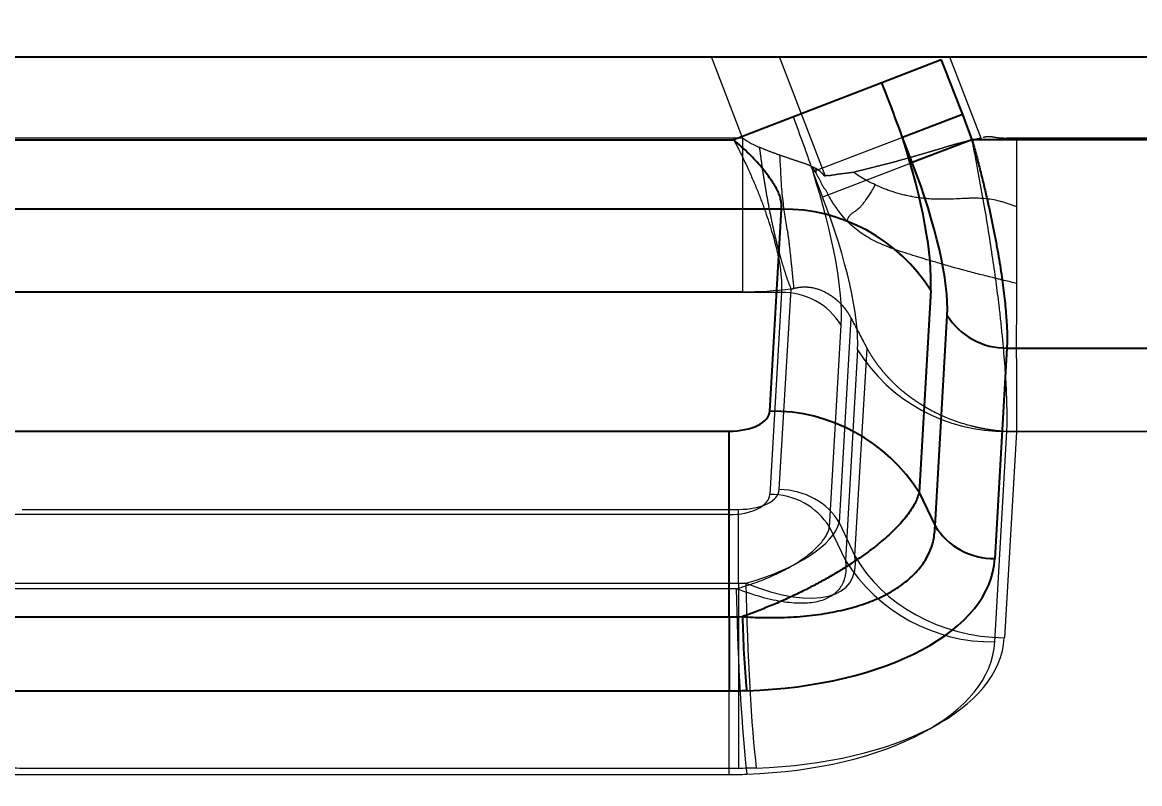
# Model space of a CAD drawing. Header units: millimetres. Extents: x 126337 to 126756, y 643 to 915.
# Drawn here: x 126549.65 to 126563.14, y 882.59 to 891.79 of the extents above; entities that cross this region are included whole.
import ezdxf

# ---------------------------------------------------------------- set-up
doc = ezdxf.new("R2010")
doc.units = ezdxf.units.MM
doc.linetypes.add('HIDDEN', pattern=[0])
for name, color, linetype in [('DIE_P', 2, 'Continuous'), ('DIM', 4, 'Continuous'), ('PRESS', 3, 'Continuous'), ('TEXT', 4, 'Continuous')]:
    doc.layers.add(name, color=color, linetype=linetype)
doc.styles.get("Standard").update_dxf_attribs({"font": 'txt.shx', "width": 0.85, "bigfont": 'ctxt.shx'})
doc.dimstyles.new('T-2-WX', dxfattribs={"dimtxt": 2, "dimasz": 2, "dimexe": 0.5, "dimexo": 0.5, "dimgap": 0.5, "dimtad": 1, "dimtxsty": 'Standard', "dimblk": 'OPEN30', "dimcen": 0, "dimazin": 3, "dimtfac": 1, "dimtmove": 0, "dimatfit": 3, "dimldrblk": 'OPEN30', "dimlwd": -1, "dimlwe": -1})

# ---------------------------------------------------------------- blocks, each defined once
blk = doc.blocks.new('*u7579')
at = {"layer": 'DIE_P', "color": 155, "linetype": 'Continuous', "lineweight": 13}
for p, q in [((30.58, 19.949), (30.204, 20.929)), ((31.576, 19.495), (31.025, 20.929)), ((33.078, 20.929), (33.459, 19.939)), ((21.401, 19.949), (30.58, 19.949)), ((30.58, 19.949), (30.58, 18.092)), ((33.889, 19.949), (44.72, 19.949)), ((30.58, 18.092), (21.401, 18.092)), ((31.023, 15.704), (31.165, 18.125)), ((31.888, 17.773), (31.744, 15.308)), ((31.936, 14.904), (32.083, 17.408)), ((33.885, 16.403), (33.74, 13.914)), ((45, 16.403), (33.887, 16.403)), ((21.886, 15.465), (30.531, 15.465)), ((30.531, 14.572), (30.531, 15.465)), ((31.744, 15.308), (31.936, 14.904)), ((21.886, 14.572), (30.531, 14.572)), ((30.531, 14.572), (30.531, 12.338)), ((30.531, 12.338), (21.886, 12.338))]:
    blk.add_line(p, q, dxfattribs=at)
for centre, major_axis, ratio, start_param, end_param in [((29.848, 21.853), (-1.241, 2.03), 0.288266, 2.573985, 2.760853), ((29.848, 19.996), (-3.279, 0.609), 0.550023, 1.896576, 2.083444), ((30.471, 15.742), (-0.552, 0.041), 0.496885, 1.717713, 3.149028), ((31.023, 15.028), (0.799, -0.047), 0.843913, 0.495699, 1.620126), ((30.471, 15.067), (1.272, 0.345), 0.391062, 4.723127, 6.085544), ((30.094, 15.857), (-1.777, 1.283), 0.397014, 2.137994, 3.500412), ((33.74, 15.603), (-1.997, 0.117), 0.843913, 0.495699, 1.620126), ((30.745, 14.031), (0.07, -1.999), 0.055221, 4.435684, 5.716729), ((30.094, 14.168), (-3.644, 0.268), 0.496885, 1.786611, 3.149028)]:
    blk.add_ellipse(centre, major_axis=major_axis, ratio=ratio, start_param=start_param, end_param=end_param, dxfattribs=at)
at = {"layer": 'DIE_P', "color": 2, "linetype": 'Continuous', "lineweight": 13}
for points, degree, knots in [([(33.484, 19.957), (33.523, 19.966), (33.531, 19.967), (33.548, 19.969), (33.573, 19.967), (33.587, 19.965), (33.627, 19.958), (33.655, 19.954), (33.685, 19.951), (33.725, 19.947), (33.787, 19.949), (33.86, 19.95), (33.889, 19.949)], 2, [0, 0, 0, 0.125, 0.125, 0.25, 0.25, 0.375, 0.375, 0.5, 0.5, 0.75, 0.75, 1, 1, 1]), ([(33.456, 19.947), (33.454, 19.946), (33.449, 19.945), (33.442, 19.944), (33.434, 19.942), (33.426, 19.94), (33.417, 19.938), (33.409, 19.936), (33.4, 19.934), (33.39, 19.932), (33.38, 19.93), (33.37, 19.928), (33.359, 19.925), (33.349, 19.923), (33.338, 19.921), (33.327, 19.918), (33.316, 19.915), (33.305, 19.913), (33.293, 19.91), (33.282, 19.907), (33.27, 19.904), (33.258, 19.901), (33.246, 19.898), (33.234, 19.895), (33.222, 19.892), (33.21, 19.889), (33.198, 19.886), (33.186, 19.882), (33.174, 19.879), (33.162, 19.876), (33.149, 19.873), (33.137, 19.87), (33.126, 19.866), (33.114, 19.863), (33.102, 19.86), (33.09, 19.856), (33.079, 19.853), (33.067, 19.849), (33.056, 19.846), (33.045, 19.843), (33.034, 19.839), (33.023, 19.836), (33.012, 19.832), (33.001, 19.829), (32.99, 19.825), (32.979, 19.822), (32.968, 19.819), (32.957, 19.815), (32.946, 19.812), (32.935, 19.808), (32.923, 19.805), (32.912, 19.802), (32.9, 19.798), (32.888, 19.795), (32.877, 19.791), (32.865, 19.788), (32.853, 19.784), (32.841, 19.781), (32.829, 19.777), (32.817, 19.774), (32.805, 19.77), (32.793, 19.767), (32.78, 19.763), (32.768, 19.76), (32.756, 19.756), (32.743, 19.752), (32.731, 19.749), (32.718, 19.745), (32.706, 19.742), (32.693, 19.738), (32.681, 19.735), (32.669, 19.731), (32.656, 19.727), (32.644, 19.724), (32.632, 19.72), (32.619, 19.717), (32.607, 19.713), (32.595, 19.71), (32.582, 19.706), (32.57, 19.703), (32.558, 19.699), (32.545, 19.696), (32.533, 19.692), (32.52, 19.689), (32.508, 19.685), (32.496, 19.682), (32.483, 19.678), (32.471, 19.675), (32.458, 19.671), (32.446, 19.668), (32.434, 19.664), (32.421, 19.661), (32.409, 19.658), (32.396, 19.654), (32.384, 19.651), (32.371, 19.648), (32.359, 19.644), (32.347, 19.641), (32.334, 19.638), (32.322, 19.635), (32.309, 19.632), (32.297, 19.629), (32.285, 19.626), (32.272, 19.623), (32.26, 19.62), (32.248, 19.616), (32.235, 19.613), (32.223, 19.61), (32.21, 19.607), (32.198, 19.604), (32.186, 19.601), (32.173, 19.598), (32.161, 19.594), (32.148, 19.591), (32.136, 19.588), (32.124, 19.585), (32.111, 19.582), (32.099, 19.579), (32.087, 19.576), (32.076, 19.573), (32.064, 19.57), (32.052, 19.567), (32.041, 19.564), (32.03, 19.562), (32.019, 19.559), (32.008, 19.556), (31.997, 19.553), (31.986, 19.551), (31.975, 19.548), (31.963, 19.545), (31.952, 19.542), (31.941, 19.539), (31.929, 19.536), (31.921, 19.534), (31.918, 19.533)], 3, [0, 0, 0, 0, 0.00386, 0.007947, 0.012241, 0.016739, 0.021439, 0.026341, 0.031445, 0.036748, 0.042248, 0.047945, 0.053796, 0.05975, 0.065805, 0.071956, 0.0782, 0.084532, 0.090947, 0.097441, 0.104009, 0.110646, 0.117346, 0.124104, 0.130914, 0.137771, 0.144668, 0.1516, 0.158543, 0.165465, 0.172361, 0.179226, 0.186055, 0.192846, 0.199593, 0.206296, 0.212952, 0.219557, 0.226111, 0.232619, 0.239082, 0.245507, 0.251898, 0.258279, 0.264696, 0.271158, 0.277666, 0.284226, 0.290838, 0.297506, 0.304231, 0.311015, 0.317859, 0.324763, 0.331728, 0.338753, 0.345838, 0.352982, 0.360183, 0.36744, 0.37475, 0.382111, 0.38952, 0.396973, 0.404468, 0.412001, 0.419568, 0.427165, 0.434787, 0.442431, 0.450093, 0.457768, 0.465454, 0.473153, 0.480868, 0.488601, 0.496354, 0.50413, 0.511932, 0.519763, 0.527623, 0.535516, 0.543444, 0.551408, 0.559411, 0.567452, 0.575534, 0.583657, 0.59182, 0.600023, 0.608267, 0.616549, 0.624867, 0.633221, 0.641605, 0.650014, 0.658449, 0.666911, 0.675399, 0.683916, 0.692468, 0.70106, 0.709698, 0.718389, 0.727137, 0.73595, 0.744831, 0.753785, 0.762816, 0.771924, 0.78111, 0.790371, 0.799704, 0.809101, 0.818554, 0.828041, 0.837511, 0.846947, 0.856342, 0.865691, 0.87499, 0.884233, 0.89342, 0.902576, 0.911732, 0.920923, 0.930186, 0.93956, 0.949081, 0.958786, 0.968705, 0.978864, 0.989283, 1, 1, 1, 1]), ([(31.577, 19.489), (31.576, 19.489), (31.575, 19.489), (31.573, 19.489), (31.572, 19.489), (31.57, 19.489), (31.569, 19.489), (31.568, 19.489), (31.567, 19.49), (31.566, 19.491), (31.565, 19.492), (31.564, 19.493), (31.564, 19.494), (31.563, 19.495), (31.563, 19.496), (31.563, 19.497), (31.562, 19.498), (31.562, 19.498), (31.562, 19.499), (31.562, 19.5), (31.561, 19.501), (31.561, 19.501), (31.561, 19.502), (31.56, 19.502), (31.56, 19.503), (31.559, 19.504), (31.559, 19.504), (31.559, 19.505), (31.558, 19.505), (31.558, 19.506), (31.557, 19.507), (31.557, 19.507), (31.556, 19.508), (31.556, 19.508), (31.555, 19.509), (31.554, 19.509), (31.554, 19.51), (31.553, 19.51), (31.553, 19.511), (31.552, 19.512), (31.552, 19.512), (31.551, 19.513), (31.551, 19.513), (31.55, 19.514), (31.549, 19.514), (31.549, 19.515), (31.548, 19.515), (31.548, 19.516), (31.547, 19.516), (31.546, 19.517), (31.546, 19.517), (31.545, 19.518), (31.544, 19.518), (31.544, 19.519), (31.543, 19.519), (31.542, 19.52), (31.542, 19.521), (31.541, 19.521), (31.54, 19.522), (31.539, 19.522), (31.539, 19.523), (31.538, 19.524), (31.537, 19.524), (31.537, 19.525), (31.536, 19.525), (31.535, 19.526), (31.534, 19.527), (31.533, 19.528), (31.533, 19.528), (31.532, 19.529), (31.531, 19.53), (31.53, 19.53), (31.53, 19.531), (31.529, 19.532), (31.528, 19.533), (31.527, 19.534), (31.526, 19.534), (31.526, 19.535), (31.525, 19.536), (31.524, 19.537), (31.523, 19.538), (31.522, 19.538), (31.522, 19.539), (31.521, 19.54), (31.52, 19.541), (31.519, 19.542), (31.518, 19.543), (31.518, 19.543), (31.517, 19.544), (31.516, 19.545), (31.515, 19.546), (31.515, 19.546), (31.514, 19.547), (31.513, 19.548), (31.512, 19.549), (31.512, 19.549), (31.511, 19.55), (31.51, 19.551), (31.509, 19.552), (31.509, 19.552), (31.508, 19.553), (31.507, 19.553), (31.506, 19.554), (31.506, 19.555), (31.505, 19.555), (31.504, 19.556), (31.504, 19.556), (31.503, 19.557), (31.502, 19.557), (31.501, 19.558), (31.501, 19.559), (31.5, 19.559), (31.499, 19.56), (31.498, 19.56), (31.498, 19.561), (31.497, 19.561), (31.496, 19.562), (31.496, 19.562), (31.495, 19.563), (31.494, 19.563), (31.493, 19.563), (31.493, 19.564), (31.492, 19.564), (31.491, 19.565), (31.49, 19.565), (31.49, 19.565), (31.489, 19.566), (31.488, 19.566), (31.488, 19.566), (31.487, 19.567), (31.486, 19.567), (31.485, 19.567), (31.485, 19.568), (31.484, 19.568), (31.483, 19.568), (31.483, 19.569), (31.482, 19.569), (31.481, 19.569), (31.48, 19.57), (31.48, 19.57), (31.479, 19.571), (31.478, 19.571), (31.477, 19.571), (31.477, 19.572), (31.476, 19.572), (31.475, 19.573), (31.474, 19.573), (31.474, 19.574), (31.473, 19.574), (31.472, 19.575), (31.471, 19.575), (31.471, 19.576), (31.47, 19.576), (31.469, 19.577), (31.468, 19.577), (31.468, 19.578), (31.467, 19.578), (31.466, 19.579), (31.465, 19.579), (31.465, 19.58), (31.464, 19.58), (31.463, 19.581), (31.463, 19.581), (31.462, 19.581)], 3, [0, 0, 0, 0, 0.025691, 0.04942, 0.071027, 0.090375, 0.107358, 0.121918, 0.134067, 0.14396, 0.1521, 0.158887, 0.164405, 0.168882, 0.172844, 0.176633, 0.180286, 0.183835, 0.187312, 0.190749, 0.194178, 0.197629, 0.201129, 0.204702, 0.20837, 0.212149, 0.216055, 0.2201, 0.224294, 0.228643, 0.233153, 0.237738, 0.242346, 0.246979, 0.25164, 0.25633, 0.26105, 0.2658, 0.270577, 0.275382, 0.28021, 0.285058, 0.289923, 0.294843, 0.299858, 0.30497, 0.310177, 0.315479, 0.320874, 0.32636, 0.331936, 0.3376, 0.343348, 0.349176, 0.355083, 0.361065, 0.367118, 0.373239, 0.379423, 0.385666, 0.391964, 0.398311, 0.404703, 0.411134, 0.417599, 0.424092, 0.430608, 0.437141, 0.443687, 0.450238, 0.456791, 0.46334, 0.469881, 0.476413, 0.482956, 0.489512, 0.496077, 0.502649, 0.509224, 0.515799, 0.52237, 0.528935, 0.53549, 0.542032, 0.548558, 0.555063, 0.561545, 0.568001, 0.574427, 0.58082, 0.587176, 0.593493, 0.599767, 0.605995, 0.612173, 0.6183, 0.624371, 0.630383, 0.636335, 0.642222, 0.648043, 0.653795, 0.659517, 0.665241, 0.670967, 0.676695, 0.682426, 0.688157, 0.69389, 0.699624, 0.70536, 0.711096, 0.716832, 0.722569, 0.728306, 0.734044, 0.739781, 0.745519, 0.751247, 0.756947, 0.762625, 0.768286, 0.773934, 0.779573, 0.785206, 0.790835, 0.796464, 0.802092, 0.807723, 0.813357, 0.818994, 0.824635, 0.830282, 0.835934, 0.841592, 0.847255, 0.852924, 0.8586, 0.864281, 0.869967, 0.875659, 0.881356, 0.887057, 0.892762, 0.898469, 0.904178, 0.909887, 0.915595, 0.921301, 0.927002, 0.932699, 0.938387, 0.944067, 0.949736, 0.955391, 0.961032, 0.966657, 0.972265, 0.977853, 0.983421, 0.988969, 0.994495, 1, 1, 1, 1]), ([(31.837, 18.95), (31.811, 18.977), (31.788, 19.005), (31.755, 19.046), (31.745, 19.06), (31.725, 19.087), (31.715, 19.101), (31.697, 19.127), (31.688, 19.14), (31.671, 19.166), (31.662, 19.179), (31.649, 19.2), (31.645, 19.206), (31.638, 19.219), (31.634, 19.226), (31.623, 19.245), (31.615, 19.259), (31.602, 19.286), (31.597, 19.297), (31.593, 19.307), (31.592, 19.308), (31.591, 19.31), (31.591, 19.311), (31.59, 19.312), (31.588, 19.315), (31.582, 19.321), (31.573, 19.331), (31.567, 19.339), (31.566, 19.341), (31.564, 19.344), (31.562, 19.346), (31.559, 19.352), (31.547, 19.37), (31.539, 19.388), (31.529, 19.412), (31.523, 19.423), (31.514, 19.44), (31.511, 19.446), (31.505, 19.457), (31.49, 19.485), (31.475, 19.511), (31.463, 19.531)], 3, [0, 0, 0, 0, 0.125, 0.125, 0.1875, 0.1875, 0.25, 0.25, 0.3125, 0.3125, 0.375, 0.375, 0.40625, 0.40625, 0.4375, 0.4375, 0.5, 0.5, 0.5625, 0.5625, 0.578125, 0.578125, 0.585937, 0.585937, 0.59375, 0.625, 0.65625, 0.65625, 0.664062, 0.664062, 0.671875, 0.671875, 0.6875, 0.75, 0.75, 0.8125, 0.8125, 0.84375, 0.84375, 0.875, 1, 1, 1, 1]), ([(31.916, 19.533), (31.915, 19.533), (31.912, 19.532), (31.907, 19.532), (31.903, 19.531), (31.898, 19.53), (31.893, 19.53), (31.889, 19.529), (31.884, 19.529), (31.88, 19.528), (31.875, 19.527), (31.871, 19.527), (31.866, 19.526), (31.862, 19.526), (31.858, 19.525), (31.853, 19.524), (31.849, 19.524), (31.845, 19.523), (31.842, 19.523), (31.838, 19.522), (31.834, 19.522), (31.831, 19.521), (31.827, 19.521), (31.824, 19.52), (31.821, 19.52), (31.817, 19.52), (31.814, 19.52), (31.811, 19.519), (31.808, 19.519), (31.804, 19.519), (31.801, 19.518), (31.798, 19.518), (31.794, 19.517), (31.791, 19.517), (31.788, 19.517), (31.784, 19.516), (31.781, 19.516), (31.777, 19.515), (31.773, 19.515), (31.769, 19.514), (31.766, 19.514), (31.762, 19.513), (31.758, 19.513), (31.754, 19.512), (31.75, 19.512), (31.746, 19.512), (31.742, 19.511), (31.738, 19.511), (31.734, 19.51), (31.73, 19.509), (31.726, 19.509), (31.722, 19.508), (31.718, 19.507), (31.714, 19.506), (31.71, 19.506), (31.705, 19.505), (31.701, 19.504), (31.697, 19.503), (31.693, 19.503), (31.689, 19.502), (31.685, 19.501), (31.682, 19.5), (31.678, 19.5), (31.674, 19.499), (31.671, 19.499), (31.668, 19.498), (31.664, 19.498), (31.661, 19.498), (31.658, 19.498), (31.655, 19.497), (31.652, 19.497), (31.649, 19.496), (31.646, 19.496), (31.644, 19.495), (31.641, 19.495), (31.638, 19.494), (31.635, 19.493), (31.632, 19.493), (31.63, 19.493), (31.627, 19.492), (31.624, 19.492), (31.621, 19.492), (31.619, 19.493), (31.616, 19.493), (31.613, 19.493), (31.61, 19.494), (31.606, 19.494), (31.603, 19.494), (31.6, 19.494), (31.597, 19.494), (31.594, 19.493), (31.592, 19.493), (31.589, 19.492), (31.586, 19.491), (31.584, 19.491), (31.581, 19.49), (31.579, 19.49), (31.578, 19.489), (31.577, 19.489)], 3, [0, 0, 0, 0, 0.009845, 0.019918, 0.030181, 0.040595, 0.051114, 0.061695, 0.072295, 0.082872, 0.093387, 0.103804, 0.114091, 0.124222, 0.134174, 0.143931, 0.153482, 0.162819, 0.17194, 0.180847, 0.189545, 0.198043, 0.206349, 0.214473, 0.22244, 0.230359, 0.238261, 0.246214, 0.25433, 0.262629, 0.271126, 0.279835, 0.288766, 0.297925, 0.307319, 0.316946, 0.326804, 0.336889, 0.347189, 0.357694, 0.368386, 0.379246, 0.390252, 0.401377, 0.412593, 0.423868, 0.435307, 0.447023, 0.458987, 0.471166, 0.483522, 0.496012, 0.508589, 0.5212, 0.53379, 0.546352, 0.559005, 0.571721, 0.584456, 0.597158, 0.609769, 0.622225, 0.634454, 0.646381, 0.657921, 0.668988, 0.679548, 0.690123, 0.700831, 0.711637, 0.722503, 0.733393, 0.744271, 0.755103, 0.765855, 0.776493, 0.786987, 0.79731, 0.807435, 0.817342, 0.827013, 0.836435, 0.845622, 0.854959, 0.864558, 0.874373, 0.884402, 0.894806, 0.905525, 0.916462, 0.927515, 0.938586, 0.949576, 0.960386, 0.970923, 0.981096, 0.990816, 1, 1, 1, 1]), ([(32.182, 19.382), (32.121, 19.412), (32.06, 19.445), (31.979, 19.493), (31.953, 19.51), (31.922, 19.529), (31.918, 19.532), (31.913, 19.535)], 3, [0, 0, 0, 0, 0.629976, 0.629976, 0.944964, 0.944964, 1, 1, 1, 1]), ([(32.182, 19.382), (32.158, 19.344), (32.136, 19.308), (32.094, 19.242), (32.074, 19.211), (32.05, 19.177), (32.045, 19.171), (32.036, 19.158), (32.031, 19.151), (32.017, 19.134), (32.008, 19.123), (31.981, 19.096), (31.964, 19.081), (31.941, 19.064), (31.933, 19.06), (31.923, 19.053), (31.92, 19.051), (31.914, 19.047), (31.899, 19.036), (31.886, 19.024), (31.872, 19.011), (31.866, 19.004), (31.861, 18.996), (31.857, 18.991), (31.856, 18.989), (31.851, 18.981), (31.848, 18.976), (31.842, 18.963), (31.839, 18.957), (31.837, 18.95)], 3, [0, 0, 0, 0, 0.125, 0.125, 0.25, 0.25, 0.28125, 0.28125, 0.3125, 0.3125, 0.375, 0.375, 0.5, 0.5, 0.5625, 0.5625, 0.59375, 0.59375, 0.625, 0.75, 0.75, 0.8125, 0.84375, 0.84375, 0.875, 0.875, 0.9375, 0.9375, 1, 1, 1, 1]), ([(33.889, 19.116), (33.874, 19.122), (33.859, 19.128), (33.829, 19.139), (33.814, 19.145), (33.783, 19.156), (33.767, 19.161), (33.736, 19.17), (33.721, 19.175), (33.674, 19.187), (33.643, 19.195), (33.582, 19.206), (33.551, 19.211), (33.49, 19.218), (33.459, 19.22), (33.413, 19.221), (33.397, 19.221), (33.365, 19.221), (33.349, 19.221), (33.316, 19.22), (33.3, 19.22), (33.266, 19.218), (33.249, 19.218), (33.197, 19.215), (33.162, 19.213), (33.088, 19.21), (33.049, 19.209), (32.97, 19.208), (32.93, 19.208), (32.868, 19.211), (32.847, 19.212), (32.805, 19.215), (32.784, 19.217), (32.742, 19.221), (32.721, 19.224), (32.679, 19.23), (32.658, 19.234), (32.616, 19.241), (32.596, 19.245), (32.555, 19.254), (32.535, 19.259), (32.476, 19.274), (32.437, 19.285), (32.381, 19.303), (32.362, 19.309), (32.325, 19.322), (32.307, 19.329), (32.253, 19.35), (32.217, 19.366), (32.182, 19.382)], 3, [0, 0, 0, 0, 0.03125, 0.03125, 0.0625, 0.0625, 0.09375, 0.09375, 0.125, 0.125, 0.1875, 0.1875, 0.25, 0.25, 0.3125, 0.3125, 0.34375, 0.34375, 0.375, 0.375, 0.40625, 0.40625, 0.4375, 0.4375, 0.5, 0.5, 0.5625, 0.5625, 0.625, 0.625, 0.65625, 0.65625, 0.6875, 0.6875, 0.71875, 0.71875, 0.75, 0.75, 0.78125, 0.78125, 0.8125, 0.8125, 0.875, 0.875, 0.90625, 0.90625, 0.9375, 0.9375, 1, 1, 1, 1])]:
    blk.add_open_spline(points, degree=degree, knots=knots, dxfattribs=at)
at = {"layer": 'DIE_P', "color": 155, "linetype": 'Continuous', "lineweight": 13}
for points, knots in [([(31.027, 19.741), (31.022, 19.743), (31.013, 19.746), (30.999, 19.751), (30.985, 19.757), (30.971, 19.762), (30.957, 19.767), (30.943, 19.772), (30.928, 19.778), (30.914, 19.783), (30.9, 19.789), (30.885, 19.794), (30.871, 19.8), (30.856, 19.806), (30.842, 19.811), (30.827, 19.817), (30.813, 19.824), (30.798, 19.83), (30.788, 19.834), (30.783, 19.836)], [0, 0, 0, 0, 0.058182, 0.116306, 0.174537, 0.232905, 0.291372, 0.349882, 0.408407, 0.466973, 0.525674, 0.584534, 0.643513, 0.702577, 0.76176, 0.821097, 0.880599, 0.940249, 1, 1, 1, 1]), ([(30.783, 19.836), (30.785, 19.82), (30.789, 19.789), (30.795, 19.742), (30.802, 19.694), (30.808, 19.646), (30.815, 19.598), (30.822, 19.55), (30.83, 19.501), (30.837, 19.452), (30.845, 19.403), (30.854, 19.354), (30.862, 19.305), (30.871, 19.255), (30.879, 19.206), (30.889, 19.156), (30.898, 19.106), (30.908, 19.057), (30.918, 19.008), (30.928, 18.958), (30.938, 18.909), (30.949, 18.86), (30.96, 18.812), (30.971, 18.763), (30.983, 18.716), (30.994, 18.668), (31.006, 18.621), (31.016, 18.584), (31.024, 18.556), (31.029, 18.537), (31.034, 18.519), (31.039, 18.5), (31.044, 18.482), (31.049, 18.464), (31.054, 18.447), (31.06, 18.429), (31.065, 18.412), (31.07, 18.396), (31.075, 18.379), (31.08, 18.363), (31.085, 18.347), (31.09, 18.331), (31.095, 18.316), (31.1, 18.3), (31.105, 18.285), (31.11, 18.27), (31.115, 18.256), (31.12, 18.242), (31.125, 18.227), (31.13, 18.214), (31.135, 18.2), (31.14, 18.187), (31.145, 18.174), (31.15, 18.162), (31.155, 18.15), (31.16, 18.138), (31.163, 18.13), (31.165, 18.126)], [0, 0, 0, 0, 0.022678, 0.045521, 0.068563, 0.09183, 0.115344, 0.139117, 0.163149, 0.187423, 0.211929, 0.236664, 0.261633, 0.286845, 0.312311, 0.338045, 0.364049, 0.390299, 0.416786, 0.443522, 0.470532, 0.497811, 0.52535, 0.553144, 0.581207, 0.609562, 0.638224, 0.6672, 0.679318, 0.691397, 0.703437, 0.715425, 0.727357, 0.739242, 0.751083, 0.762881, 0.774635, 0.786345, 0.798009, 0.809627, 0.8212, 0.832726, 0.844212, 0.85567, 0.867108, 0.878546, 0.889968, 0.901339, 0.912627, 0.923838, 0.934993, 0.946081, 0.957028, 0.967797, 0.978491, 0.989228, 1, 1, 1, 1]), ([(33.889, 19.116), (33.889, 19.129), (33.889, 19.155), (33.889, 19.195), (33.889, 19.236), (33.889, 19.28), (33.889, 19.326), (33.889, 19.374), (33.889, 19.418), (33.889, 19.458), (33.889, 19.493), (33.889, 19.527), (33.889, 19.56), (33.889, 19.592), (33.889, 19.624), (33.889, 19.654), (33.889, 19.684), (33.889, 19.712), (33.889, 19.74), (33.889, 19.767), (33.889, 19.793), (33.889, 19.818), (33.889, 19.842), (33.889, 19.865), (33.889, 19.887), (33.889, 19.909), (33.889, 19.929), (33.889, 19.943), (33.889, 19.949)], [0, 0, 0, 0, 0.046005, 0.094351, 0.144998, 0.197943, 0.253248, 0.310817, 0.370611, 0.413524, 0.455324, 0.496045, 0.535675, 0.574218, 0.6117, 0.648103, 0.683412, 0.717639, 0.750769, 0.782786, 0.813707, 0.843536, 0.87228, 0.899956, 0.92659, 0.952182, 0.976684, 1, 1, 1, 1]), ([(31.423, 19.601), (31.419, 19.603), (31.412, 19.606), (31.4, 19.611), (31.388, 19.616), (31.376, 19.621), (31.364, 19.626), (31.352, 19.631), (31.34, 19.635), (31.328, 19.639), (31.316, 19.643), (31.304, 19.648), (31.292, 19.652), (31.28, 19.656), (31.268, 19.66), (31.255, 19.664), (31.242, 19.669), (31.227, 19.673), (31.212, 19.678), (31.197, 19.683), (31.182, 19.688), (31.167, 19.693), (31.152, 19.698), (31.137, 19.703), (31.121, 19.709), (31.106, 19.714), (31.09, 19.719), (31.074, 19.725), (31.059, 19.73), (31.043, 19.736), (31.032, 19.739), (31.027, 19.741)], [0, 0, 0, 0, 0.036961, 0.073127, 0.108507, 0.143288, 0.177724, 0.211595, 0.24475, 0.277355, 0.309598, 0.341445, 0.372636, 0.403284, 0.433471, 0.463267, 0.499678, 0.535914, 0.572026, 0.60798, 0.643943, 0.679865, 0.715633, 0.751244, 0.786866, 0.822499, 0.858092, 0.893605, 0.929055, 0.964513, 1, 1, 1, 1]), ([(31.027, 19.74), (31.029, 19.707), (31.031, 19.671), (31.035, 19.598), (31.037, 19.559), (31.039, 19.509), (31.04, 19.498), (31.041, 19.478), (31.041, 19.467), (31.043, 19.436), (31.046, 19.375), (31.055, 19.275), (31.064, 19.199), (31.073, 19.124), (31.078, 19.088), (31.094, 18.981), (31.105, 18.914), (31.119, 18.833), (31.122, 18.817), (31.127, 18.784), (31.131, 18.759), (31.134, 18.734), (31.136, 18.717), (31.137, 18.709), (31.14, 18.683), (31.142, 18.666), (31.148, 18.616), (31.151, 18.584), (31.158, 18.52), (31.161, 18.489), (31.166, 18.444), (31.168, 18.429), (31.171, 18.399), (31.173, 18.385), (31.177, 18.342), (31.18, 18.314), (31.184, 18.273), (31.185, 18.259), (31.187, 18.239), (31.188, 18.233), (31.189, 18.22), (31.19, 18.213), (31.191, 18.2), (31.191, 18.194), (31.193, 18.181), (31.193, 18.175), (31.194, 18.163), (31.195, 18.157), (31.196, 18.145), (31.196, 18.139), (31.196, 18.134)], [0, 0, 0, 0, 0.0625, 0.0625, 0.125, 0.125, 0.140625, 0.140625, 0.15625, 0.15625, 0.1875, 0.25, 0.3125, 0.3125, 0.375, 0.375, 0.5, 0.5, 0.53125, 0.53125, 0.5625, 0.578125, 0.578125, 0.59375, 0.59375, 0.625, 0.625, 0.6875, 0.6875, 0.75, 0.75, 0.78125, 0.78125, 0.8125, 0.8125, 0.875, 0.875, 0.90625, 0.90625, 0.921875, 0.921875, 0.9375, 0.9375, 0.953125, 0.953125, 0.96875, 0.96875, 0.984375, 0.984375, 1, 1, 1, 1]), ([(31.462, 19.581), (31.459, 19.583), (31.453, 19.586), (31.443, 19.591), (31.433, 19.596), (31.427, 19.599), (31.423, 19.601)], [0, 0, 0, 0, 0.256753, 0.509547, 0.756817, 1, 1, 1, 1]), ([(31.462, 19.582), (31.462, 19.581), (31.462, 19.58), (31.463, 19.565), (31.463, 19.547), (31.463, 19.531)], [0, 0, 0, 0, 0.053088, 0.053088, 1, 1, 1, 1]), ([(33.889, 18.191), (33.889, 18.21), (33.889, 18.247), (33.889, 18.303), (33.889, 18.36), (33.889, 18.418), (33.889, 18.476), (33.889, 18.535), (33.889, 18.595), (33.889, 18.656), (33.889, 18.717), (33.889, 18.779), (33.889, 18.842), (33.889, 18.891), (33.889, 18.926), (33.889, 18.949), (33.889, 18.973), (33.889, 18.999), (33.889, 19.026), (33.889, 19.055), (33.889, 19.085), (33.889, 19.106), (33.889, 19.116)], [0, 0, 0, 0, 0.06246, 0.125323, 0.188591, 0.252275, 0.316362, 0.380878, 0.445897, 0.511333, 0.577185, 0.643487, 0.710252, 0.777461, 0.799746, 0.823611, 0.849065, 0.87611, 0.904735, 0.934932, 0.966688, 1, 1, 1, 1]), ([(33.889, 18.191), (33.842, 18.204), (33.791, 18.216), (33.721, 18.233), (33.699, 18.239), (33.677, 18.244), (33.662, 18.248), (33.654, 18.25), (33.616, 18.259), (33.555, 18.274), (33.494, 18.289), (33.433, 18.304), (33.402, 18.311), (33.312, 18.335), (33.253, 18.351), (33.138, 18.383), (33.083, 18.398), (32.977, 18.429), (32.926, 18.444), (32.779, 18.487), (32.689, 18.514), (32.521, 18.567), (32.444, 18.593), (32.299, 18.647), (32.232, 18.676), (32.105, 18.74), (32.046, 18.775), (31.963, 18.835), (31.936, 18.856), (31.885, 18.901), (31.86, 18.925), (31.837, 18.95)], [0, 0, 0, 0, 0.0625, 0.0625, 0.078125, 0.085938, 0.085938, 0.09375, 0.09375, 0.125, 0.15625, 0.15625, 0.1875, 0.1875, 0.25, 0.25, 0.3125, 0.3125, 0.375, 0.375, 0.5, 0.5, 0.625, 0.625, 0.75, 0.75, 0.875, 0.875, 0.9375, 0.9375, 1, 1, 1, 1]), ([(31.165, 18.126), (31.166, 18.126), (31.168, 18.126), (31.17, 18.127), (31.173, 18.127), (31.176, 18.128), (31.179, 18.129), (31.182, 18.129), (31.185, 18.13), (31.187, 18.131), (31.19, 18.132), (31.193, 18.133), (31.195, 18.133), (31.196, 18.134)], [0, 0, 0, 0, 0.07697, 0.157414, 0.241547, 0.329382, 0.420444, 0.514176, 0.610005, 0.70728, 0.805215, 0.903002, 1, 1, 1, 1]), ([(31.196, 18.134), (31.198, 18.134), (31.202, 18.135), (31.208, 18.137), (31.214, 18.138), (31.22, 18.139), (31.225, 18.14), (31.231, 18.141), (31.237, 18.142), (31.242, 18.143), (31.248, 18.144), (31.254, 18.145), (31.259, 18.146), (31.265, 18.147), (31.27, 18.147), (31.276, 18.148), (31.282, 18.149), (31.287, 18.149), (31.293, 18.15), (31.298, 18.15), (31.303, 18.15), (31.309, 18.15), (31.314, 18.151), (31.319, 18.151), (31.325, 18.151), (31.33, 18.151), (31.335, 18.151), (31.341, 18.151), (31.346, 18.151), (31.351, 18.15), (31.356, 18.15), (31.361, 18.15), (31.366, 18.149), (31.372, 18.149), (31.377, 18.149), (31.382, 18.148), (31.391, 18.147), (31.405, 18.145), (31.423, 18.142), (31.442, 18.138), (31.46, 18.133), (31.479, 18.128), (31.498, 18.122), (31.517, 18.115), (31.535, 18.107), (31.554, 18.099), (31.573, 18.09), (31.587, 18.082), (31.596, 18.078), (31.599, 18.076), (31.603, 18.074), (31.606, 18.072), (31.61, 18.07), (31.613, 18.068), (31.616, 18.066), (31.62, 18.064), (31.623, 18.062), (31.627, 18.059), (31.63, 18.057), (31.634, 18.055), (31.637, 18.053), (31.641, 18.051), (31.644, 18.048), (31.647, 18.046), (31.651, 18.044), (31.654, 18.042), (31.657, 18.039), (31.661, 18.037), (31.664, 18.035), (31.667, 18.032), (31.671, 18.03), (31.674, 18.027), (31.677, 18.025), (31.681, 18.022), (31.684, 18.02), (31.687, 18.017), (31.691, 18.015), (31.694, 18.012), (31.697, 18.01), (31.7, 18.007), (31.703, 18.004), (31.707, 18.002), (31.71, 17.999), (31.713, 17.996), (31.716, 17.994), (31.719, 17.991), (31.723, 17.988), (31.726, 17.985), (31.729, 17.982), (31.732, 17.98), (31.735, 17.977), (31.738, 17.974), (31.741, 17.971), (31.744, 17.968), (31.747, 17.965), (31.75, 17.962), (31.753, 17.959), (31.756, 17.956), (31.759, 17.953), (31.762, 17.95), (31.765, 17.947), (31.768, 17.944), (31.771, 17.941), (31.774, 17.937), (31.777, 17.934), (31.78, 17.931), (31.783, 17.928), (31.786, 17.925), (31.789, 17.921), (31.791, 17.918), (31.794, 17.915), (31.797, 17.911), (31.8, 17.908), (31.803, 17.905), (31.805, 17.901), (31.808, 17.898), (31.811, 17.895), (31.814, 17.891), (31.816, 17.888), (31.819, 17.884), (31.822, 17.881), (31.824, 17.877), (31.827, 17.873), (31.829, 17.87), (31.832, 17.866), (31.835, 17.863), (31.837, 17.859), (31.84, 17.855), (31.842, 17.852), (31.845, 17.848), (31.847, 17.844), (31.85, 17.84), (31.852, 17.837), (31.855, 17.833), (31.857, 17.829), (31.859, 17.825), (31.862, 17.821), (31.864, 17.817), (31.866, 17.813), (31.869, 17.81), (31.871, 17.806), (31.873, 17.802), (31.875, 17.798), (31.878, 17.793), (31.88, 17.789), (31.882, 17.785), (31.884, 17.782), (31.886, 17.777), (31.888, 17.774), (31.889, 17.772)], [0, 0, 0, 0, 0.007821, 0.015498, 0.022928, 0.030126, 0.037174, 0.044163, 0.051157, 0.058179, 0.065219, 0.072247, 0.079233, 0.08616, 0.09303, 0.099848, 0.106625, 0.113347, 0.119989, 0.126567, 0.133105, 0.139626, 0.146143, 0.152622, 0.159058, 0.165453, 0.171804, 0.178111, 0.184372, 0.19059, 0.196769, 0.202931, 0.20907, 0.215185, 0.221274, 0.227329, 0.233346, 0.254923, 0.276846, 0.299043, 0.321418, 0.344201, 0.367233, 0.390612, 0.41437, 0.438455, 0.462959, 0.487835, 0.492511, 0.497191, 0.501877, 0.506568, 0.511266, 0.515969, 0.520678, 0.525394, 0.530117, 0.534845, 0.539578, 0.544317, 0.54906, 0.553809, 0.558564, 0.563326, 0.568095, 0.572871, 0.577656, 0.582447, 0.587246, 0.592051, 0.596863, 0.601681, 0.606506, 0.611338, 0.616178, 0.621025, 0.62588, 0.630743, 0.635613, 0.640492, 0.645378, 0.650271, 0.655171, 0.66008, 0.664998, 0.669925, 0.674858, 0.679797, 0.684744, 0.689702, 0.69467, 0.699646, 0.704629, 0.709619, 0.714617, 0.719622, 0.724637, 0.72966, 0.734693, 0.739735, 0.744786, 0.749847, 0.754917, 0.759994, 0.765079, 0.770173, 0.775276, 0.780388, 0.785509, 0.79064, 0.795781, 0.800933, 0.806094, 0.811266, 0.816448, 0.82164, 0.826841, 0.832052, 0.837273, 0.842503, 0.847744, 0.852994, 0.858255, 0.863526, 0.868811, 0.874109, 0.879419, 0.884741, 0.890072, 0.895413, 0.900762, 0.906121, 0.911491, 0.916872, 0.922268, 0.927683, 0.933119, 0.938569, 0.944027, 0.949482, 0.954944, 0.960435, 0.965975, 0.971591, 0.977311, 0.982817, 0.98769, 0.992202, 1, 1, 1, 1]), ([(33.891, 16.403), (33.89, 16.405), (33.89, 16.408), (33.89, 16.412), (33.89, 16.416), (33.89, 16.42), (33.889, 16.423), (33.889, 16.427), (33.889, 16.431), (33.889, 16.435), (33.889, 16.439), (33.889, 16.443), (33.889, 16.446), (33.889, 16.45), (33.889, 16.454), (33.889, 16.457), (33.889, 16.461), (33.889, 16.465), (33.889, 16.468), (33.889, 16.472), (33.889, 16.475), (33.889, 16.479), (33.889, 16.482), (33.889, 16.486), (33.889, 16.489), (33.889, 16.492), (33.889, 16.496), (33.889, 16.499), (33.889, 16.502), (33.889, 16.505), (33.889, 16.508), (33.889, 16.511), (33.889, 16.515), (33.889, 16.518), (33.889, 16.521), (33.889, 16.524), (33.889, 16.527), (33.889, 16.529), (33.889, 16.532), (33.889, 16.535), (33.889, 16.538), (33.889, 16.541), (33.889, 16.543), (33.889, 16.546), (33.889, 16.549), (33.889, 16.563), (33.889, 16.59), (33.889, 16.63), (33.889, 16.671), (33.889, 16.714), (33.889, 16.759), (33.889, 16.804), (33.889, 16.85), (33.889, 16.896), (33.889, 16.941), (33.889, 16.986), (33.889, 17.03), (33.889, 17.086), (33.889, 17.155), (33.889, 17.237), (33.888, 17.32), (33.888, 17.404), (33.888, 17.489), (33.888, 17.575), (33.888, 17.662), (33.889, 17.749), (33.889, 17.837), (33.889, 17.906), (33.889, 17.954), (33.889, 17.983), (33.889, 18.012), (33.889, 18.042), (33.889, 18.071), (33.889, 18.101), (33.889, 18.131), (33.889, 18.161), (33.889, 18.181), (33.889, 18.191)], [0, 0, 0, 0, 0.003219, 0.006298, 0.009334, 0.012371, 0.015396, 0.018392, 0.021348, 0.024262, 0.027139, 0.029983, 0.032798, 0.035585, 0.038345, 0.041078, 0.043782, 0.046457, 0.049101, 0.051717, 0.054304, 0.056862, 0.05939, 0.061888, 0.064357, 0.066796, 0.069205, 0.071585, 0.073935, 0.076255, 0.078545, 0.080806, 0.083037, 0.085237, 0.087408, 0.089549, 0.09166, 0.093741, 0.095792, 0.097813, 0.099804, 0.101765, 0.103695, 0.105596, 0.107467, 0.109308, 0.13671, 0.164111, 0.191519, 0.218907, 0.24856, 0.277558, 0.305923, 0.33365, 0.360727, 0.387155, 0.412953, 0.438112, 0.483701, 0.528877, 0.573638, 0.618, 0.66196, 0.705528, 0.748765, 0.791659, 0.834229, 0.876509, 0.890009, 0.903562, 0.917168, 0.930831, 0.944556, 0.958339, 0.972175, 0.986063, 1, 1, 1, 1]), ([(31.889, 17.772), (31.893, 17.765), (31.901, 17.749), (31.914, 17.725), (31.928, 17.7), (31.942, 17.674), (31.956, 17.647), (31.971, 17.619), (31.984, 17.594), (31.996, 17.571), (32.008, 17.549), (32.021, 17.525), (32.031, 17.506), (32.037, 17.494), (32.041, 17.488), (32.044, 17.482), (32.047, 17.476), (32.049, 17.471), (32.052, 17.466), (32.055, 17.461), (32.057, 17.456), (32.06, 17.451), (32.062, 17.447), (32.064, 17.443), (32.067, 17.438), (32.069, 17.434), (32.071, 17.43), (32.073, 17.426), (32.075, 17.422), (32.076, 17.42), (32.078, 17.417), (32.079, 17.415), (32.081, 17.411), (32.083, 17.409), (32.084, 17.407)], [0, 0, 0, 0, 0.063953, 0.130227, 0.19932, 0.270444, 0.343955, 0.419609, 0.49738, 0.550147, 0.609309, 0.674914, 0.746938, 0.76328, 0.779189, 0.794691, 0.809815, 0.824595, 0.838965, 0.852811, 0.866045, 0.878582, 0.890363, 0.90157, 0.912968, 0.924854, 0.937126, 0.948011, 0.956875, 0.963517, 0.969515, 0.977645, 0.987866, 1, 1, 1, 1]), ([(32.084, 17.407), (32.085, 17.405), (32.088, 17.399), (32.092, 17.391), (32.097, 17.382), (32.103, 17.372), (32.108, 17.363), (32.114, 17.354), (32.119, 17.345), (32.124, 17.337), (32.129, 17.328), (32.135, 17.32), (32.14, 17.312), (32.145, 17.303), (32.151, 17.295), (32.156, 17.287), (32.162, 17.279), (32.167, 17.27), (32.173, 17.262), (32.179, 17.254), (32.184, 17.246), (32.19, 17.238), (32.196, 17.23), (32.201, 17.222), (32.207, 17.214), (32.213, 17.206), (32.219, 17.199), (32.225, 17.191), (32.231, 17.183), (32.237, 17.176), (32.243, 17.168), (32.249, 17.16), (32.255, 17.153), (32.261, 17.145), (32.267, 17.138), (32.273, 17.131), (32.279, 17.123), (32.286, 17.116), (32.292, 17.109), (32.298, 17.101), (32.305, 17.094), (32.311, 17.087), (32.317, 17.08), (32.324, 17.073), (32.33, 17.066), (32.336, 17.059), (32.343, 17.052), (32.349, 17.045), (32.356, 17.039), (32.362, 17.032), (32.369, 17.025), (32.375, 17.019), (32.382, 17.012), (32.389, 17.005), (32.395, 16.999), (32.402, 16.992), (32.409, 16.986), (32.415, 16.979), (32.422, 16.973), (32.429, 16.966), (32.436, 16.96), (32.442, 16.954), (32.449, 16.948), (32.456, 16.941), (32.463, 16.935), (32.47, 16.929), (32.476, 16.923), (32.483, 16.917), (32.49, 16.911), (32.497, 16.905), (32.504, 16.899), (32.511, 16.894), (32.518, 16.888), (32.525, 16.882), (32.532, 16.876), (32.539, 16.871), (32.546, 16.865), (32.553, 16.859), (32.56, 16.854), (32.567, 16.848), (32.574, 16.843), (32.581, 16.838), (32.589, 16.832), (32.596, 16.827), (32.603, 16.822), (32.61, 16.816), (32.617, 16.811), (32.625, 16.806), (32.632, 16.801), (32.639, 16.796), (32.646, 16.791), (32.654, 16.786), (32.661, 16.781), (32.668, 16.776), (32.676, 16.771), (32.683, 16.766), (32.69, 16.761), (32.698, 16.756), (32.705, 16.751), (32.712, 16.747), (32.72, 16.742), (32.727, 16.737), (32.735, 16.733), (32.742, 16.728), (32.749, 16.723), (32.757, 16.719), (32.764, 16.714), (32.772, 16.71), (32.779, 16.705), (32.787, 16.701), (32.794, 16.697), (32.802, 16.692), (32.809, 16.688), (32.817, 16.684), (32.824, 16.679), (32.854, 16.663), (32.907, 16.635), (32.987, 16.597), (33.07, 16.562), (33.158, 16.529), (33.249, 16.5), (33.314, 16.481), (33.349, 16.472), (33.354, 16.471), (33.359, 16.47), (33.365, 16.468), (33.37, 16.467), (33.375, 16.466), (33.381, 16.465), (33.386, 16.463), (33.391, 16.462), (33.397, 16.461), (33.403, 16.459), (33.408, 16.458), (33.414, 16.457), (33.42, 16.456), (33.425, 16.454), (33.431, 16.453), (33.437, 16.452), (33.443, 16.451), (33.449, 16.45), (33.455, 16.448), (33.461, 16.447), (33.467, 16.446), (33.474, 16.445), (33.48, 16.444), (33.486, 16.442), (33.493, 16.441), (33.499, 16.44), (33.506, 16.439), (33.512, 16.438), (33.519, 16.437), (33.525, 16.435), (33.532, 16.434), (33.539, 16.433), (33.546, 16.432), (33.552, 16.431), (33.559, 16.43), (33.566, 16.429), (33.573, 16.428), (33.58, 16.427), (33.587, 16.426), (33.595, 16.425), (33.602, 16.424), (33.609, 16.423), (33.616, 16.422), (33.624, 16.421), (33.631, 16.42), (33.639, 16.419), (33.646, 16.418), (33.654, 16.417), (33.661, 16.416), (33.669, 16.416), (33.677, 16.415), (33.685, 16.414), (33.693, 16.413), (33.7, 16.413), (33.708, 16.412), (33.716, 16.411), (33.724, 16.411), (33.732, 16.41), (33.74, 16.409), (33.748, 16.409), (33.756, 16.408), (33.764, 16.408), (33.773, 16.407), (33.781, 16.406), (33.79, 16.406), (33.798, 16.405), (33.807, 16.405), (33.816, 16.405), (33.825, 16.404), (33.834, 16.404), (33.842, 16.404), (33.851, 16.404), (33.859, 16.404), (33.868, 16.404), (33.875, 16.404), (33.881, 16.403), (33.883, 16.403)], [0, 0, 0, 0, 0.004154, 0.00891, 0.014126, 0.019701, 0.025172, 0.030301, 0.0353, 0.040228, 0.04514, 0.050049, 0.054954, 0.059856, 0.064752, 0.069639, 0.074516, 0.079382, 0.084234, 0.089072, 0.093897, 0.098714, 0.103522, 0.108319, 0.113106, 0.11788, 0.122641, 0.127387, 0.132122, 0.136849, 0.141567, 0.146279, 0.150984, 0.155683, 0.160378, 0.165062, 0.169731, 0.174387, 0.179028, 0.183655, 0.188269, 0.19287, 0.197457, 0.20203, 0.206591, 0.211139, 0.215675, 0.220199, 0.224711, 0.229213, 0.233705, 0.238188, 0.242662, 0.247128, 0.251584, 0.25603, 0.260466, 0.264892, 0.269307, 0.273711, 0.278104, 0.282484, 0.286852, 0.291206, 0.295548, 0.299876, 0.304196, 0.308507, 0.312809, 0.317103, 0.321388, 0.325665, 0.329934, 0.334194, 0.338447, 0.342692, 0.346929, 0.351158, 0.355379, 0.359594, 0.3638, 0.368, 0.372192, 0.376377, 0.380556, 0.384727, 0.388891, 0.393049, 0.3972, 0.401344, 0.405481, 0.409612, 0.413736, 0.417854, 0.421965, 0.426069, 0.430167, 0.434258, 0.438343, 0.442419, 0.446488, 0.450549, 0.454603, 0.45865, 0.462689, 0.466721, 0.470746, 0.474763, 0.478774, 0.482777, 0.486774, 0.490763, 0.494746, 0.498722, 0.502692, 0.506655, 0.545508, 0.585616, 0.626788, 0.669021, 0.712413, 0.756853, 0.759181, 0.761532, 0.763905, 0.766302, 0.768721, 0.771163, 0.773628, 0.776117, 0.778628, 0.781163, 0.78372, 0.786302, 0.788906, 0.791534, 0.794185, 0.796859, 0.799555, 0.802275, 0.805016, 0.807781, 0.810568, 0.813378, 0.816209, 0.819064, 0.82194, 0.824838, 0.827759, 0.830701, 0.833666, 0.836652, 0.83966, 0.84269, 0.845741, 0.848813, 0.851907, 0.855023, 0.85816, 0.861318, 0.864497, 0.867698, 0.87092, 0.874166, 0.877434, 0.880725, 0.88404, 0.88738, 0.890744, 0.894135, 0.897552, 0.900992, 0.904452, 0.907928, 0.91142, 0.914927, 0.918446, 0.921976, 0.925515, 0.929061, 0.932611, 0.93617, 0.939758, 0.943379, 0.947036, 0.950735, 0.95448, 0.958274, 0.962124, 0.966033, 0.970008, 0.973994, 0.97794, 0.981833, 0.985657, 0.989399, 0.993045, 0.996582, 1, 1, 1, 1]), ([(21.886, 12.338), (21.84, 12.338), (21.794, 12.339), (21.702, 12.341), (21.656, 12.343), (21.61, 12.345)], [0, 0, 0, 0, 0.5, 0.5, 1, 1, 1, 1])]:
    blk.add_open_spline(points, degree=3, knots=knots, dxfattribs=at)
at = {"layer": 'DIE_P', "color": 2, "linetype": 'Continuous', "lineweight": 13}
blk.add_open_spline([(31.463, 19.531), (31.451, 19.553), (31.437, 19.577), (31.423, 19.602)], degree=3, dxfattribs=at)
at = {"layer": 'DIE_P', "color": 155, "linetype": 'Continuous', "lineweight": 13}
for points in [[(21.774, 14.574), (21.812, 14.572), (21.849, 14.572), (21.886, 14.572)], [(30.531, 14.572), (30.561, 14.572), (30.59, 14.572), (30.619, 14.573)], [(30.745, 12.342), (30.674, 12.34), (30.603, 12.338), (30.531, 12.338)]]:
    blk.add_open_spline(points, degree=3, dxfattribs=at)
blk = doc.blocks.new('*D7588')
at = {"layer": 'Defpoints', "color": 0}
for p in [(126572.535, 891.369), (126582.535, 891.369), (126483.035, 814.369)]:
    blk.add_point(p, dxfattribs=at)
at = {"layer": 'DIM', "color": 0}
blk.add_line((126573.035, 891.369), (126585.788, 891.369), dxfattribs=at)
at = {"layer": 'DIM', "color": 0, "insert": (126584.411, 892.869), "char_height": 2, "attachment_point": 5}
blk.add_mtext('77', dxfattribs=at)
blk = doc.blocks.new('_Open30')
blk = doc.blocks.new('*D7593')
at = {"layer": 'Defpoints', "color": 0}
for p in [(126572.535, 901.369), (126572.535, 891.369), (126483.035, 814.369)]:
    blk.add_point(p, dxfattribs=at)
at = {"layer": 'DIM', "color": 0}
blk.add_line((126572.535, 891.869), (126572.535, 907.05), dxfattribs=at)
at = {"layer": 'DIM', "color": 0, "insert": (126570.845, 904.46), "char_height": 2, "attachment_point": 5, "rotation": 90}
blk.add_mtext('89,5', dxfattribs=at)

msp = doc.modelspace()

# ---------------------------------------------------------------- linework, layer by layer
at = {"layer": 'DIE_P', "lineweight": 18}
for p, q in [((126560.743, 891.332), (126558.954, 890.645)), ((126558.238, 890.369), (126558.954, 890.645)), ((126560.998, 890.672), (126559.195, 889.979)), ((126561.114, 890.369), (126560.998, 890.672)), ((126549.052, 890.369), (126558.238, 890.369)), ((126561.114, 890.369), (126559.311, 889.676)), ((126561.114, 890.369), (126572.267, 890.369)), ((126559.195, 889.979), (126559.311, 889.676)), ((126558.814, 888.524), (126549.052, 888.524)), ((126558.814, 888.524), (126558.673, 886.086)), ((126559.395, 885.692), (126559.535, 888.131)), ((126559.733, 887.831), (126559.587, 885.29)), ((126561.39, 884.306), (126561.536, 886.847)), ((126572.535, 886.847), (126561.536, 886.847)), ((126558.182, 885.843), (126549.537, 885.843)), ((126558.182, 885.843), (126558.182, 884.946)), ((126559.395, 885.692), (126559.587, 885.29)), ((126558.182, 884.946), (126549.537, 884.946)), ((126558.182, 882.704), (126558.182, 884.946)), ((126549.537, 882.704), (126558.182, 882.704))]:
    msp.add_line(p, q, dxfattribs=at)
at = {"layer": 'DIE_P', "lineweight": 25}
for p, q in [((126560.743, 891.332), (126560.027, 891.057)), ((126560.027, 891.057), (126558.238, 890.369)), ((126560.998, 890.672), (126560.277, 890.395)), ((126560.998, 890.672), (126561.114, 890.369)), ((126549.052, 890.369), (126558.238, 890.369)), ((126560.393, 890.092), (126560.277, 890.395)), ((126561.114, 890.369), (126560.393, 890.092)), ((126572.267, 890.369), (126561.114, 890.369)), ((126558.814, 889.531), (126549.052, 889.531)), ((126558.673, 887.092), (126558.814, 889.531)), ((126560.617, 888.547), (126560.477, 886.108)), ((126560.669, 885.706), (126560.815, 888.247)), ((126561.536, 887.853), (126561.39, 885.312)), ((126561.536, 887.853), (126572.535, 887.853)), ((126549.537, 886.85), (126558.182, 886.85)), ((126558.182, 884.608), (126558.182, 886.85)), ((126560.477, 886.108), (126560.669, 885.706)), ((126549.537, 884.608), (126558.182, 884.608)), ((126558.182, 884.608), (126558.182, 883.711)), ((126558.182, 883.711), (126549.537, 883.711))]:
    msp.add_line(p, q, dxfattribs=at)
at = {"layer": 'DIE_P', "color": 1, "linetype": 'Continuous', "lineweight": 15}
msp.add_lwpolyline([(126570.535, 891.369), (126485.036, 891.369, 0.414214), (126483.036, 889.369), (126483.036, 817.369, 0.414214), (126486.036, 814.369), (126565.121, 814.369, 0.198912), (126567.242, 815.248), (126571.657, 819.662, 0.198912), (126572.535, 821.784), (126572.535, 889.369, 0.414214)], format="xyb", close=True, dxfattribs=at)
at = {"layer": 'DIE_P', "lineweight": 25}
for centre, radius, start, end in [((126558.84, 887.435), 2.096, 32.0411, 90.7141), ((126561.526, 888.692), 0.839, 212.0411, 270.7141), ((126558.7, 884.996), 2.096, 32.0411, 90.7141), ((126561.38, 886.151), 0.839, 212.0411, 270.7141), ((126568.87, 884.75), 10.526, 180.7605, 185.6462)]:
    msp.add_arc(centre, radius, start, end, dxfattribs=at)
at = {"layer": 'DIE_P', "lineweight": 18}
for centre, radius, start, end in [((126558.824, 887.686), 0.839, 32.0411, 90.7141), ((126561.51, 888.943), 2.096, 212.0411, 270.7141), ((126558.684, 885.247), 0.839, 32.0411, 90.7141), ((126561.364, 886.402), 2.096, 212.0411, 270.7141), ((126584.582, 885.297), 26.315, 180.7605, 185.6462)]:
    msp.add_arc(centre, radius, start, end, dxfattribs=at)
at = {"layer": 'DIE_P', "lineweight": 25}
for centre, major_axis, ratio, start_param, end_param in [((126559.18, 891.063), (1.235, -2.984), 0.247657, 0.473803, 1.244106), ((126559.762, 890.092), (0.906, -2.189), 0.247657, 0.473803, 1.468641), ((126558.121, 887.132), (-0.552, 0.042), 0.504966, 1.71933, 3.150646), ((126557.745, 885.571), (-3.644, 0.275), 0.504966, 1.788228, 3.150646)]:
    msp.add_ellipse(centre, major_axis=major_axis, ratio=ratio, start_param=start_param, end_param=end_param, dxfattribs=at)
at = {"layer": 'DIE_P', "lineweight": 18}
for centre, major_axis, ratio, start_param, end_param in [((126558.099, 890.647), (1.235, -2.984), 0.247657, 0.473803, 1.244106), ((126558.68, 889.676), (0.906, -2.189), 0.247657, 0.473803, 1.468641), ((126558.121, 886.125), (-0.552, 0.042), 0.504966, 1.71933, 3.150646), ((126557.745, 884.565), (-3.644, 0.275), 0.504966, 1.788228, 3.150646)]:
    msp.add_ellipse(centre, major_axis=major_axis, ratio=ratio, start_param=start_param, end_param=end_param, dxfattribs=at)
at = {"layer": 'DIE_P', "lineweight": 25}
for points in [[(126560.743, 891.332), (126560.828, 891.112), (126560.913, 890.892), (126560.998, 890.672)], [(126558.182, 884.608), (126558.236, 884.608), (126558.291, 884.609), (126558.345, 884.611)], [(126558.395, 883.715), (126558.324, 883.712), (126558.253, 883.711), (126558.182, 883.711)]]:
    msp.add_open_spline(points, degree=3, dxfattribs=at)
at = {"layer": 'DIE_P', "lineweight": 18}
for points in [[(126560.998, 890.672), (126560.913, 890.892), (126560.828, 891.112), (126560.743, 891.332)], [(126558.27, 884.948), (126558.241, 884.947), (126558.211, 884.946), (126558.182, 884.946)], [(126558.182, 882.704), (126558.253, 882.704), (126558.324, 882.706), (126558.395, 882.708)]]:
    msp.add_open_spline(points, degree=3, dxfattribs=at)
at = {"layer": 'DIE_P', "lineweight": 25}
for points, knots in [([(126560.276, 890.395), (126560.266, 890.423), (126560.246, 890.478), (126560.205, 890.588), (126560.133, 890.782), (126560.07, 890.947), (126560.027, 891.057)], [0, 0, 0, 0, 0.124704, 0.249746, 0.499846, 1, 1, 1, 1]), ([(126558.814, 889.531), (126558.815, 889.544), (126558.818, 889.57), (126558.814, 889.615), (126558.802, 889.664), (126558.784, 889.716), (126558.758, 889.772), (126558.725, 889.831), (126558.667, 889.92), (126558.57, 890.045), (126558.42, 890.206), (126558.301, 890.313), (126558.238, 890.369)], [0, 0, 0, 0, 0.058826, 0.117966, 0.178021, 0.239566, 0.303135, 0.369213, 0.438232, 0.600574, 0.787181, 1, 1, 1, 1]), ([(126561.114, 890.369), (126561.131, 890.31), (126561.164, 890.192), (126561.209, 890.016), (126561.252, 889.843), (126561.292, 889.673), (126561.329, 889.507), (126561.363, 889.344), (126561.394, 889.187), (126561.422, 889.034), (126561.447, 888.887), (126561.469, 888.746), (126561.488, 888.611), (126561.504, 888.482), (126561.517, 888.359), (126561.527, 888.244), (126561.534, 888.135), (126561.538, 888.034), (126561.539, 887.939), (126561.537, 887.882), (126561.536, 887.853)], [0, 0, 0, 0, 0.06101, 0.121307, 0.180903, 0.239809, 0.298039, 0.355605, 0.412521, 0.468801, 0.524458, 0.579509, 0.633967, 0.687849, 0.741172, 0.793952, 0.846207, 0.897954, 0.949212, 1, 1, 1, 1]), ([(126560.477, 886.108), (126560.47, 886.087), (126560.456, 886.043), (126560.424, 885.975), (126560.382, 885.904), (126560.33, 885.83), (126560.268, 885.755), (126560.196, 885.678), (126560.114, 885.6), (126560.024, 885.52), (126559.924, 885.439), (126559.815, 885.358), (126559.698, 885.277), (126559.572, 885.196), (126559.439, 885.116), (126559.299, 885.037), (126559.153, 884.959), (126559, 884.883), (126558.842, 884.81), (126558.68, 884.74), (126558.514, 884.673), (126558.401, 884.631), (126558.345, 884.611)], [0, 0, 0, 0, 0.047199, 0.09468, 0.142443, 0.190492, 0.23883, 0.287458, 0.336378, 0.385594, 0.435108, 0.484921, 0.535036, 0.585456, 0.636181, 0.687215, 0.738558, 0.790214, 0.842185, 0.894471, 0.947076, 1, 1, 1, 1]), ([(126558.345, 884.611), (126558.402, 884.607), (126558.516, 884.6), (126558.684, 884.598), (126558.846, 884.6), (126559.003, 884.609), (126559.153, 884.623), (126559.297, 884.641), (126559.435, 884.665), (126559.565, 884.693), (126559.688, 884.725), (126559.804, 884.762), (126559.913, 884.802), (126560.051, 884.862), (126560.211, 884.951), (126560.374, 885.075), (126560.503, 885.214), (126560.597, 885.367), (126560.657, 885.532), (126560.665, 885.648), (126560.669, 885.706)], [0, 0, 0, 0, 0.048848, 0.096533, 0.14308, 0.188517, 0.232872, 0.276179, 0.31847, 0.359781, 0.400152, 0.439625, 0.478244, 0.516057, 0.595785, 0.675216, 0.754858, 0.835214, 0.916771, 1, 1, 1, 1])]:
    msp.add_open_spline(points, degree=3, knots=knots, dxfattribs=at)
at = {"layer": 'DIE_P', "lineweight": 18}
for points, knots in [([(126558.954, 890.645), (126558.976, 890.588), (126559.018, 890.476), (126559.08, 890.309), (126559.139, 890.143), (126559.176, 890.033), (126559.194, 889.979)], [0, 0, 0, 0, 0.255013, 0.506335, 0.754497, 1, 1, 1, 1]), ([(126558.238, 890.369), (126558.264, 890.321), (126558.313, 890.224), (126558.383, 890.079), (126558.447, 889.937), (126558.507, 889.798), (126558.561, 889.662), (126558.61, 889.531), (126558.653, 889.404), (126558.692, 889.283), (126558.725, 889.166), (126558.754, 889.056), (126558.777, 888.951), (126558.795, 888.852), (126558.807, 888.76), (126558.815, 888.675), (126558.818, 888.595), (126558.815, 888.548), (126558.814, 888.524)], [0, 0, 0, 0, 0.071941, 0.142363, 0.211309, 0.278829, 0.344974, 0.409799, 0.473361, 0.535723, 0.596949, 0.657109, 0.716275, 0.774524, 0.831936, 0.888594, 0.944585, 1, 1, 1, 1]), ([(126561.536, 886.847), (126561.537, 886.885), (126561.539, 886.962), (126561.538, 887.087), (126561.535, 887.221), (126561.53, 887.362), (126561.522, 887.512), (126561.511, 887.669), (126561.497, 887.833), (126561.481, 888.004), (126561.463, 888.181), (126561.438, 888.398), (126561.405, 888.661), (126561.36, 888.974), (126561.309, 889.303), (126561.251, 889.648), (126561.186, 890.005), (126561.139, 890.247), (126561.114, 890.369)], [0, 0, 0, 0, 0.048965, 0.098082, 0.147356, 0.196797, 0.246411, 0.296206, 0.346189, 0.396367, 0.446747, 0.497337, 0.575939, 0.656582, 0.739289, 0.824082, 0.910979, 1, 1, 1, 1]), ([(126558.27, 884.948), (126558.308, 884.959), (126558.383, 884.981), (126558.494, 885.018), (126558.6, 885.059), (126558.703, 885.102), (126558.8, 885.148), (126558.891, 885.196), (126558.976, 885.245), (126559.054, 885.295), (126559.125, 885.346), (126559.188, 885.398), (126559.244, 885.449), (126559.291, 885.499), (126559.33, 885.549), (126559.36, 885.598), (126559.383, 885.646), (126559.391, 885.677), (126559.395, 885.692)], [0, 0, 0, 0, 0.066529, 0.132454, 0.197788, 0.262545, 0.326737, 0.39038, 0.453489, 0.516077, 0.578161, 0.639757, 0.70088, 0.761547, 0.821775, 0.881582, 0.940984, 1, 1, 1, 1]), ([(126559.587, 885.29), (126559.59, 885.262), (126559.595, 885.208), (126559.59, 885.131), (126559.574, 885.061), (126559.548, 884.998), (126559.511, 884.942), (126559.465, 884.893), (126559.409, 884.852), (126559.343, 884.819), (126559.238, 884.785), (126559.075, 884.765), (126558.841, 884.783), (126558.566, 884.841), (126558.372, 884.911), (126558.27, 884.948)], [0, 0, 0, 0, 0.055195, 0.10816, 0.159273, 0.208954, 0.257661, 0.305879, 0.354108, 0.402848, 0.452583, 0.564626, 0.691684, 0.836245, 1, 1, 1, 1])]:
    msp.add_open_spline(points, degree=3, knots=knots, dxfattribs=at)
at = {"layer": 'PRESS', "color": 8, "linetype": 'HIDDEN'}
msp.add_lwpolyline([(126483.035, 814.369), (126483.035, 891.369), (126572.535, 891.369), (126572.535, 814.369)], close=True, dxfattribs=at)

# ---------------------------------------------------------------- block references
at = {"layer": 'TEXT'}
msp.add_blockref('*u7579', (126527.765, 870.441), dxfattribs=at)

# ---------------------------------------------------------------- dimensions: what is measured, and where the dimension line sits
at = {"layer": 'DIM'}
for offset, dtype, picture, middle in [((0, 10), 1, '*D7593', (126570.845, 904.46)), ((10, 0), 0, '*D7588', (126584.411, 892.869))]:
    dim = msp.add_ordinate_dim(feature_location=(126572.535, 891.369), offset=offset, dtype=dtype, origin=(126483.035, 814.369), dimstyle='T-2-WX', dxfattribs=at)
    dim.commit()
    dim.dimension.update_dxf_attribs({"geometry": picture, "text_midpoint": middle})

doc.saveas('drawing.dxf')
